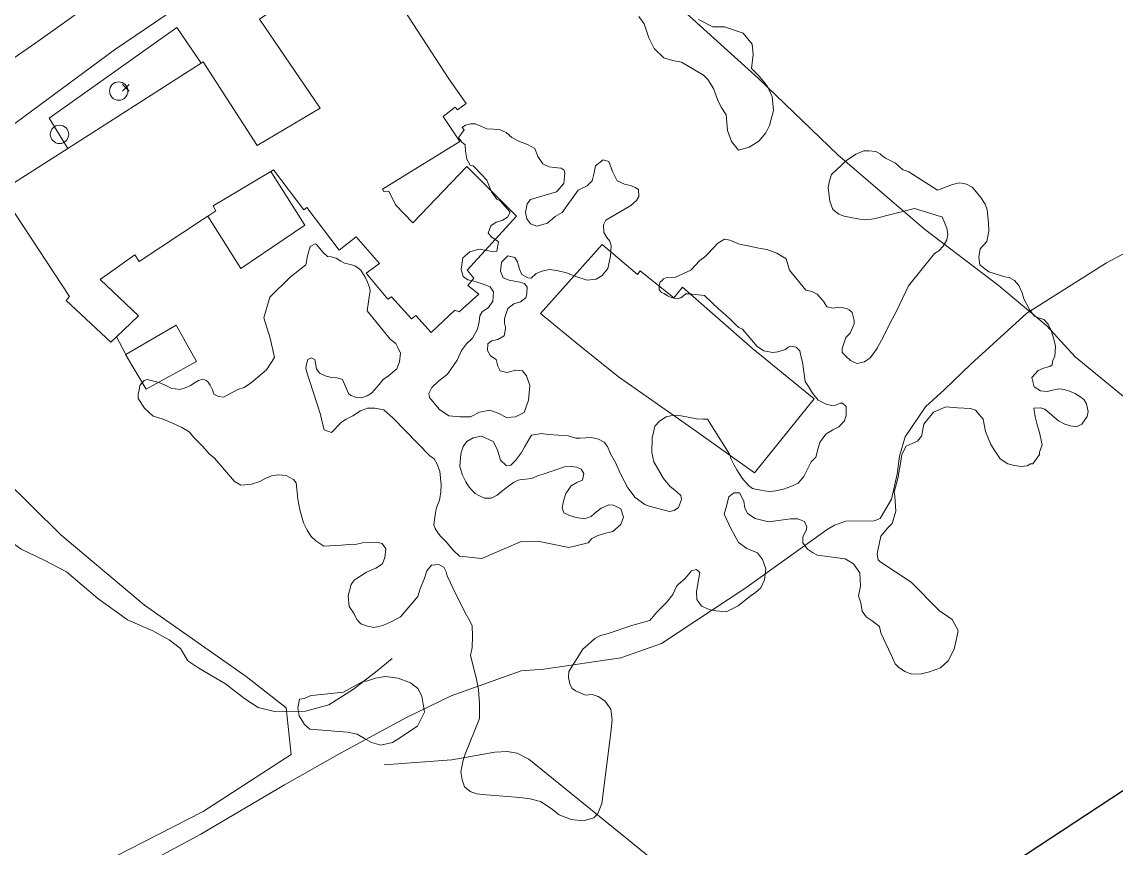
# Model space of a CAD drawing. Header units: metres. Extents: x 4652992 to 4879070, y 2074171 to 2309877.
# Drawn here: x 4653113.2 to 4653204.8, y 2306238.3 to 2306307.5 of the extents above; entities that cross this region are included whole.
import ezdxf

# ---------------------------------------------------------------- set-up
doc = ezdxf.new("R2010")
doc.units = ezdxf.units.M
doc.header["$MEASUREMENT"] = 0
doc.linetypes.add('DGN Style 3', pattern=[92.779933, 66.271381, -26.508552])
doc.layers.get('0').update_dxf_attribs({"color": 4, "lineweight": 0})
for name, color, linetype, lineweight in [('Level 1', 2, 'Continuous', 0), ('Level 18', 5, 'Continuous', 0), ('Level 20', 30, 'DGN Style 3', 0), ('Level 3', 46, 'Continuous', 0), ('Level 30', 5, 'Continuous', 0), ('Level 35', 4, 'Continuous', 0), ('Level 37', 3, 'Continuous', 0), ('Level 40', 1, 'Continuous', 0), ('Level 61', 4, 'Continuous', 0), ('Level 62', 4, 'Continuous', 0), ('Level 63', 3, 'Continuous', 0)]:
    doc.layers.add(name, color=color, linetype=linetype, lineweight=lineweight)
doc.layers.add('Limite', color=38, linetype='Continuous', lineweight=0, plot=False)

# ---------------------------------------------------------------- blocks, each defined once
blk = doc.blocks.new('POSTE')
at = {"color": 0, "linetype": 'ByBlock', "lineweight": -2}
blk.add_circle((0, 0), 0.77, dxfattribs=at)
blk = doc.blocks.new('COTA')
at = {"color": 0, "linetype": 'ByBlock', "lineweight": -2, "ltscale": 10}
for p, q in [((0, 0), (-1.419522, -1.408457)), ((-1.408457, 1.419522), (0, 0)), ((1.419522, 1.408457), (0, 0)), ((0, 0), (1.408457, -1.419522))]:
    blk.add_line(p, q, dxfattribs=at)

msp = doc.modelspace()

# ---------------------------------------------------------------- linework, layer by layer
at = {"layer": 'Level 1'}
msp.add_polyline3d([(4653123.466311, 2306236.908694, 1457.52), (4653128.170473, 2306239.443484, 1457.2), (4653135.181521, 2306243.590273, 1457), (4653139.876284, 2306246.236696, 1456.64), (4653145.33771, 2306249.204531, 1456.46), (4653149.137881, 2306251.037295, 1456.32), (4653155.007082, 2306253.127321, 1455.82), (4653156.916323, 2306253.270327, 1456), (4653163.344485, 2306254.218081, 1455.58), (4653166.774111, 2306255.433474, 1455.56), (4653173.746889, 2306260.050905, 1455.4), (4653180.639895, 2306264.981509, 1454.82), (4653181.243899, 2306265.3501, 1454.78), (4653182.203493, 2306265.66852, 1455), (4653184.574282, 2306265.710512, 1454.78), (4653185.06769, 2306265.912478, 1454.72), (4653186.024721, 2306267.528689, 1454.64), (4653186.497683, 2306269.630129, 1454.6), (4653186.696108, 2306271.126711, 1454.66), (4653187.168093, 2306272.742678, 1454.46), (4653188.86249, 2306275.24988, 1454.24), (4653190.441103, 2306276.682925, 1454.16), (4653192.661074, 2306278.837527, 1454.1), (4653197.36072, 2306283.112124, 1454.04), (4653204.031679, 2306287.321902, 1454), (4653212.556277, 2306291.873476, 1453.24)], dxfattribs=at)
at = {"layer": 'Level 18', "color": 30}
for points in [[(4653221.741491, 2306368.704719, 1457.398463), (4653196.330299, 2306356.425816, 1459.267116), (4653188.910186, 2306352.154004, 1459.859069), (4653177.185008, 2306345.018723, 1460.831969), (4653165.897041, 2306336.315773, 1461.990784), (4653149.540814, 2306325.018289, 1463.071951), (4653135.488106, 2306315.070135, 1463.791126), (4653120.943957, 2306305.179684, 1464.403378), (4653103.802234, 2306292.528214, 1464.984064), (4653089.969008, 2306282.684061, 1465.562463), (4653089.555495, 2306282.395154, 1465.569994), (4653088.526636, 2306281.676327, 1465.620158), (4653079.220101, 2306275.174185, 1465.987376), (4653068.445901, 2306268.241218, 1466.403206), (4653058.387033, 2306262.885614, 1467.015309), (4653044.331654, 2306255.935084, 1467.807565), (4653026.413679, 2306246.851902, 1469.024998), (4653012.559669, 2306239.138479, 1470.019517)], [(4653007.470981, 2306244.099106, 1470.478539), (4653015.677485, 2306248.0959, 1469.833926), (4653028.501662, 2306254.673358, 1468.983564), (4653042.486121, 2306261.690363, 1467.654621), (4653052.541401, 2306267.013124, 1467.157306), (4653066.76687, 2306273.706478, 1466.36509), (4653076.590867, 2306279.735645, 1465.960493), (4653077.879532, 2306280.526523, 1465.946466), (4653079.410236, 2306281.589215, 1465.870817), (4653080.577824, 2306282.399814, 1465.829134), (4653088.847598, 2306288.141111, 1465.407157), (4653114.355603, 2306305.748249, 1464.598762), (4653131.081014, 2306317.720439, 1463.913664), (4653151.385179, 2306331.29366, 1462.760099), (4653166.407198, 2306342.836826, 1461.685609), (4653168.8752, 2306344.733278, 1461.516891), (4653172.549847, 2306347.255631, 1461.132025), (4653175.976795, 2306349.607958, 1460.807691), (4653184.634663, 2306355.170105, 1459.997807), (4653193.38111, 2306360.481414, 1459.300191), (4653203.804524, 2306366.489852, 1458.480408), (4653204.677984, 2306366.988354, 1458.378355)]]:
    msp.add_polyline3d(points, dxfattribs=at)
at = {"layer": 'Level 20', "linetype": 'Continuous'}
msp.add_polyline3d([(4653109.059498, 2306266.896008, 1462.5138), (4653109.458328, 2306266.873747, 1462.5138), (4653110.715096, 2306265.669068, 1462.3138), (4653111.608336, 2306264.453677, 1462.1138), (4653113.131539, 2306263.327738, 1461.5138), (4653115.055324, 2306262.400352, 1461.1138), (4653116.941128, 2306261.444433, 1460.5138), (4653119.54513, 2306259.21153, 1460.1138), (4653122.041391, 2306257.424441, 1459.6138), (4653124.170623, 2306256.489931, 1459.4138), (4653125.529482, 2306255.744943, 1459.2138), (4653126.492611, 2306255.017625, 1458.9138), (4653127.105781, 2306253.98936, 1458.8138), (4653128.007513, 2306253.354104, 1458.5138), (4653130.250675, 2306252.037859, 1457.9138), (4653131.871279, 2306250.790841, 1457.9138), (4653132.991947, 2306250.0681, 1457.8138), (4653134.352969, 2306249.744916, 1457.7138), (4653136.951287, 2306249.768679, 1457.7138), (4653138.889254, 2306250.289016, 1457.5138), (4653140.967099, 2306251.590742, 1457.5138), (4653142.959027, 2306253.147951, 1457.7138), (4653144.210835, 2306254.163354, 1457.7138)], dxfattribs=at)
at = {"layer": 'Level 3'}
msp.add_polyline3d([(4653143.545901, 2306245.252932, 1457.0002), (4653149.213686, 2306245.686281, 1457.0402), (4653152.794314, 2306246.334719, 1457.0202), (4653153.844729, 2306246.38373, 1457.0202), (4653154.671511, 2306246.255312, 1457.0202), (4653155.642885, 2306245.73572, 1457.0402), (4653168.940676, 2306234.968508, 1457.1202), (4653174.067324, 2306231.173708, 1457), (4653179.694553, 2306226.176048, 1456.924055)], dxfattribs=at)
at = {"layer": 'Level 30', "color": 1}
for points in [[(4653111.566549, 2306293.401067, 1467.433), (4653117.058705, 2306296.917002, 1467.433), (4653128.19944, 2306304.049008, 1467.433), (4653128.379397, 2306304.164212, 1467.433), (4653132.913062, 2306297.144895, 1466.733), (4653138.180096, 2306300.2955, 1470.033), (4653133.082721, 2306307.739533, 1469.433), (4653133.44724, 2306307.983576, 1469.445412), (4653136.555787, 2306310.064725, 1469.551259), (4653141.893214, 2306313.63809, 1469.733), (4653148.964366, 2306302.755867, 1469.433), (4653150.402212, 2306300.686933, 1467.133)], [(4653150.402212, 2306300.686933, 1467.133), (4653149.681945, 2306300.132108, 1467.133), (4653149.481778, 2306300.361487, 1467.133), (4653148.487531, 2306299.587438, 1467.133), (4653149.882195, 2306297.498759, 1466.833), (4653143.399856, 2306293.496691, 1466.833), (4653143.497748, 2306293.300645, 1466.833), (4653143.932075, 2306293.324285, 1466.933), (4653144.475314, 2306292.189184, 1466.433), (4653145.924647, 2306290.681706, 1466.433), (4653150.468187, 2306295.41026, 1465.233), (4653154.629538, 2306291.222261, 1463.833), (4653150.484665, 2306286.716724, 1463.833), (4653151.047786, 2306286.037196, 1462.933), (4653150.534101, 2306285.438012, 1462.933), (4653151.460048, 2306284.710603, 1462.933), (4653149.806054, 2306283.208951, 1462.833), (4653149.467876, 2306283.370391, 1462.833), (4653147.473536, 2306281.495865, 1462.833), (4653146.182016, 2306282.911607, 1463.533), (4653145.825262, 2306282.624823, 1463.533), (4653144.158973, 2306284.480572, 1464.233), (4653143.844319, 2306284.268045, 1464.233), (4653142.032232, 2306286.460584, 1466.533), (4653143.135253, 2306287.269332, 1466.433), (4653141.202601, 2306289.511136, 1466.433), (4653139.773604, 2306288.397703, 1466.433), (4653137.050646, 2306291.973558, 1467.033), (4653136.821038, 2306291.772913, 1467.033), (4653134.26597, 2306295.111664, 1467.233), (4653134.032395, 2306294.97273, 1467.228382), (4653129.208294, 2306292.103295, 1467.133), (4653129.451269, 2306291.674975, 1467.133), (4653128.781883, 2306291.241885, 1467.268382), (4653128.462386, 2306291.035172, 1467.333), (4653123.01698, 2306287.434524, 1467.233), (4653122.660815, 2306287.993842, 1467.333), (4653119.760743, 2306285.941556, 1467.233), (4653122.972458, 2306282.896667, 1467.333), (4653121.12062, 2306281.131011, 1467.016093), (4653120.635068, 2306280.668055, 1466.933), (4653116.893901, 2306284.172635, 1467.033), (4653117.187205, 2306284.512477, 1467.233), (4653111.404451, 2306293.297297, 1467.433)], [(4653161.799564, 2306288.866083, 1462.033045), (4653164.751905, 2306286.35795, 1462.033045), (4653164.974712, 2306286.65468, 1461.833045), (4653167.78178, 2306284.38265, 1460.833045), (4653168.522581, 2306285.284532, 1460.333045), (4653174.373804, 2306280.156659, 1460.333045), (4653179.551352, 2306275.918138, 1458.633045), (4653174.562044, 2306269.72421, 1458.233044), (4653169.292046, 2306273.464478, 1460.333045), (4653163.159266, 2306277.785594, 1461.233044), (4653159.903556, 2306280.397707, 1462.133045), (4653156.63518, 2306283.077193, 1462.233044), (4653161.799564, 2306288.866083, 1462.033045)], [(4653127.833734, 2306279.062358, 1465.133), (4653123.61658, 2306276.752674, 1465.133), (4653121.88328, 2306279.643141, 1465.433), (4653121.902351, 2306279.654243, 1465.431651), (4653126.123734, 2306282.111727, 1465.133), (4653127.833734, 2306279.062358, 1465.133)]]:
    msp.add_polyline3d(points, dxfattribs=at)
at = {"layer": 'Level 35', "elevation": 1466.781954, "flags": 128}
msp.add_lwpolyline([(4653128.781883, 2306291.241885), (4653131.545405, 2306286.856901), (4653136.89917, 2306290.495074), (4653134.032395, 2306294.97273)], dxfattribs=at)
at = {"layer": 'Level 37'}
msp.add_line((4653121.12062, 2306281.131011, 1466.136138), (4653121.902351, 2306279.654243, 1465.231605), dxfattribs=at)
for points in [[(4653140.455416, 2306314.804275, 1465.481954), (4653151.910887, 2306323.045444, 1465.081954), (4653157.332414, 2306318.670294, 1465.081954), (4653174.897168, 2306302.766243, 1461.181953), (4653181.536072, 2306296.379013, 1459.481954), (4653188.780227, 2306290.13528, 1458.081954), (4653194.952585, 2306285.451231, 1456.381953), (4653199.034694, 2306282.059714, 1455.881953), (4653201.400007, 2306279.450965, 1456.781954), (4653208.865867, 2306273.329849, 1458.281954), (4653212.931341, 2306269.900289, 1458.581954), (4653223.328663, 2306261.543917, 1458.581954), (4653231.659948, 2306254.319943, 1458.781954), (4653243.399379, 2306244.46811, 1458.281954), (4653256.972347, 2306251.219051, 1457.529578), (4653265.597245, 2306255.555875, 1457.057837), (4653286.790482, 2306264.167829, 1455.987729), (4653272.42518, 2306283.109751, 1455.633687), (4653264.612583, 2306292.783585, 1455.468487)], [(4653111.587794, 2306233.506866, 1459.6899), (4653117.242421, 2306235.649465, 1459.2899), (4653128.382252, 2306241.35776, 1458.2899), (4653135.760782, 2306246.122038, 1458.2899), (4653135.342475, 2306250.048904, 1458.2899), (4653131.990685, 2306252.665506, 1458.8899), (4653123.454442, 2306258.635704, 1460.6899), (4653116.456469, 2306264.541429, 1462.0899), (4653109.270429, 2306271.630216, 1464.6899), (4653108.351632, 2306271.137238, 1464.6899)]]:
    msp.add_polyline3d(points, dxfattribs=at)
at = {"layer": 'Level 40', "color": 3}
for points in [[(4653169.859111, 2306307.705911, 1465.092086), (4653171.072517, 2306307.08965, 1465.092086), (4653172.026119, 2306307.095585, 1465.092086), (4653173.587618, 2306306.554874, 1465.092086), (4653174.362382, 2306305.642304, 1465.092086), (4653174.43088, 2306304.771198, 1465.092086), (4653174.299103, 2306303.605265, 1465.092086), (4653174.935025, 2306302.957849, 1465.092086), (4653175.626971, 2306302.108938, 1465.092086), (4653176.034619, 2306301.267425, 1465.092086), (4653176.141263, 2306300.102922, 1465.092086), (4653175.799088, 2306298.834692, 1465.092086), (4653175.490314, 2306298.22724, 1465.092086), (4653174.925237, 2306297.526444, 1465.092086), (4653174.111616, 2306297.016773, 1465.092086), (4653173.205024, 2306296.763422, 1465.092086), (4653172.632869, 2306297.49386, 1465.092086), (4653172.289014, 2306298.418377, 1465.092086), (4653172.163333, 2306299.729573, 1465.092086), (4653171.765825, 2306300.378495, 1465.092086), (4653171.460106, 2306301.009634, 1465.092086), (4653171.116265, 2306301.934109, 1465.092086), (4653170.64487, 2306302.692644, 1465.092086), (4653170.285499, 2306303.048204, 1465.092086), (4653168.448287, 2306304.12839, 1466.592086), (4653167.71562, 2306304.270299, 1466.592086), (4653166.955014, 2306304.512728, 1466.592086), (4653166.155216, 2306305.285841, 1466.592086), (4653165.711663, 2306306.180162, 1466.592086), (4653165.321667, 2306307.349417, 1466.592086), (4653164.870363, 2306307.959903, 1466.592086)], [(4653150.234546, 2306298.474367, 1466.592086), (4653150.056045, 2306298.652679, 1465.592086), (4653150.353713, 2306298.853725, 1465.592086), (4653150.794919, 2306298.962289, 1465.592086), (4653151.149566, 2306298.958267, 1465.592086), (4653151.629538, 2306298.768276, 1465.592086), (4653152.134577, 2306298.541091, 1465.592086), (4653152.682119, 2306298.532042, 1465.592086), (4653153.192454, 2306298.497862, 1465.592086), (4653153.759773, 2306298.258611, 1465.592086), (4653154.222321, 2306297.813284, 1465.592086), (4653154.870916, 2306297.49361, 1465.592086), (4653155.531656, 2306297.23626, 1465.592086), (4653156.143049, 2306296.891451, 1465.592086), (4653156.401355, 2306296.226966, 1465.592086), (4653156.833565, 2306295.625806, 1465.592086), (4653157.363697, 2306295.361412, 1465.592086), (4653157.774564, 2306295.31416, 1465.592086), (4653158.060878, 2306295.291036, 1465.592086), (4653158.347193, 2306295.267912, 1465.592086), (4653158.603156, 2306295.088968, 1465.592086), (4653158.679145, 2306294.815527, 1465.592086), (4653158.577515, 2306293.962028, 1465.592086), (4653157.958668, 2306293.273399, 1465.592086), (4653155.786636, 2306292.638791, 1464.092086), (4653155.520302, 2306292.269039, 1464.092086), (4653155.380362, 2306291.550684, 1464.092086), (4653155.47025, 2306291.014682, 1464.092086), (4653155.777801, 2306290.598569, 1464.092086), (4653156.321269, 2306290.396047, 1464.092086), (4653157.21174, 2306290.644894, 1464.092086), (4653157.870021, 2306291.198017, 1464.092086), (4653158.454505, 2306291.538551, 1464.092086), (4653159.793496, 2306293.403063, 1465.592086), (4653160.010681, 2306293.522693, 1465.592086), (4653160.544538, 2306293.77502, 1465.592086), (4653160.94698, 2306294.182166, 1465.592086), (4653161.093453, 2306294.768256, 1465.592086), (4653161.226997, 2306295.453867, 1465.592086), (4653161.871685, 2306295.943438, 1465.592086), (4653162.363834, 2306295.815762, 1465.592086), (4653162.654099, 2306294.983376, 1465.592086), (4653163.049924, 2306294.195214, 1465.592086), (4653163.673497, 2306293.912715, 1465.592086), (4653164.171726, 2306293.8162, 1465.592086), (4653164.558329, 2306293.644286, 1465.592086), (4653164.845445, 2306293.459304, 1465.592086), (4653164.86075, 2306292.874205, 1465.592086), (4653164.669425, 2306292.555518, 1465.592086), (4653164.198634, 2306292.129263, 1465.592086), (4653163.578213, 2306291.764333, 1465.592086), (4653162.088427, 2306290.903159, 1463.592086), (4653161.915597, 2306290.514979, 1463.592086), (4653161.918763, 2306289.865651, 1463.592086), (4653162.195331, 2306289.455277, 1463.592086), (4653162.427703, 2306289.150771, 1463.592086), (4653162.542034, 2306288.739387, 1463.592086), (4653162.502588, 2306287.871245, 1463.592086), (4653162.270462, 2306286.845801, 1463.592086), (4653161.799079, 2306286.255946, 1463.592086), (4653161.288792, 2306285.96556, 1463.592086), (4653160.527867, 2306285.88592, 1463.592086), (4653159.671673, 2306286.149111, 1463.592086), (4653158.79643, 2306286.480866, 1463.592086), (4653157.99053, 2306286.669437, 1463.592086), (4653157.391067, 2306286.753139, 1463.592086), (4653156.748985, 2306286.61804, 1463.592086), (4653156.362832, 2306286.465794, 1463.592086), (4653156.256965, 2306286.42143, 1463.592086), (4653155.85942, 2306286.04433, 1463.592086), (4653155.57226, 2306286.067528, 1463.592086), (4653155.077884, 2306286.357932, 1463.592086), (4653154.869883, 2306286.787475, 1463.592086), (4653154.698417, 2306287.404558, 1463.592086), (4653154.478241, 2306287.771581, 1463.592086), (4653153.890969, 2306287.917794, 1463.592086), (4653153.363201, 2306287.371311, 1463.592086), (4653153.285607, 2306286.640297, 1463.592086), (4653153.500475, 2306286.079674, 1463.592086), (4653154.013115, 2306285.883042, 1463.592086), (4653154.450334, 2306285.798334, 1463.592086), (4653154.887554, 2306285.713625, 1463.592086), (4653155.287456, 2306285.60371, 1463.592086), (4653155.519816, 2306285.299192, 1463.592086), (4653155.478763, 2306284.755705, 1463.592086), (4653155.405695, 2306284.380608, 1463.592086), (4653154.951773, 2306284.046861, 1463.592086), (4653154.403375, 2306283.893608, 1463.592086), (4653153.906042, 2306283.503393, 1463.592086), (4653153.610618, 2306282.652358, 1463.592086), (4653153.600007, 2306282.26515, 1463.592086), (4653153.695265, 2306281.922306, 1463.592086), (4653153.702138, 2306281.791219, 1463.592086), (4653153.586439, 2306281.197296, 1463.592086), (4653153.044905, 2306280.912952, 1463.592086), (4653152.533818, 2306280.784904, 1463.592086), (4653152.229166, 2306280.551979, 1463.592086), (4653152.182012, 2306279.977206, 1463.592086), (4653152.452475, 2306279.535525, 1463.592086), (4653152.909542, 2306279.219884, 1463.592086), (4653153.061956, 2306278.671313, 1463.592086), (4653153.24482, 2306278.279039, 1463.592086), (4653153.800893, 2306278.138852, 1463.592086), (4653154.548877, 2306278.318322, 1463.592086), (4653155.123221, 2306278.271916, 1463.592086), (4653155.462249, 2306277.849381, 1463.592086), (4653155.728208, 2306277.051715, 1463.592086), (4653155.615654, 2306275.808326, 1463.592086), (4653155.252456, 2306274.775696, 1463.592086), (4653154.536472, 2306274.427809, 1463.592086), (4653153.781597, 2306274.379434, 1463.592086), (4653153.131033, 2306274.700146, 1463.592086), (4653152.374598, 2306274.976489, 1463.592086), (4653151.532906, 2306274.815172, 1463.592086), (4653150.773511, 2306274.410816, 1463.592086), (4653149.868577, 2306274.423962, 1463.592086), (4653148.944594, 2306274.505683, 1463.592086), (4653148.174437, 2306275.044219, 1463.592086), (4653147.722686, 2306275.553494, 1463.592086), (4653147.333401, 2306276.050661, 1463.592086), (4653147.269385, 2306276.387475, 1463.592086), (4653147.529079, 2306276.888647, 1463.592086), (4653148.08203, 2306277.397874, 1463.592086), (4653148.846724, 2306277.995829, 1463.592086), (4653149.658576, 2306279.168563, 1463.592086), (4653150.010392, 2306279.976266, 1463.592086), (4653150.444498, 2306280.540942, 1463.592086), (4653150.922792, 2306280.999735, 1463.592086), (4653151.362201, 2306281.758011, 1463.592086), (4653151.483996, 2306282.383187, 1463.592086), (4653151.550202, 2306282.889375, 1463.592086), (4653151.742109, 2306283.209015, 1463.592086), (4653152.270675, 2306283.593178, 1463.592086), (4653152.630127, 2306284.10742, 1463.592086), (4653152.688674, 2306284.907021, 1463.592086), (4653152.41213, 2306285.317414, 1463.592086), (4653151.837034, 2306285.526149, 1463.592086), (4653151.080652, 2306285.802443, 1463.592086), (4653150.549751, 2306285.905303, 1463.592086), (4653150.149078, 2306286.177554, 1463.592086), (4653149.971542, 2306286.76338, 1463.592086), (4653150.129098, 2306287.738393, 1463.592086), (4653150.713238, 2306288.241514, 1463.592086), (4653151.473352, 2306288.483486, 1463.592086), (4653152.160393, 2306288.350381, 1463.592086), (4653152.660061, 2306288.253576, 1463.592086), (4653152.959392, 2306288.292894, 1463.592086), (4653153.111624, 2306289.074306, 1463.592086), (4653152.541845, 2306289.476615, 1463.592086), (4653152.25313, 2306289.824472, 1463.592086), (4653152.468604, 2306290.43144, 1463.592086), (4653152.916421, 2306290.733909, 1463.592086), (4653153.427478, 2306290.86195, 1463.592086), (4653153.875294, 2306291.164418, 1463.592086), (4653154.085455, 2306291.577796, 1463.592086), (4653153.241878, 2306292.512358, 1464.592086), (4653152.979469, 2306292.660357, 1464.592086), (4653152.515458, 2306293.268449, 1464.592086), (4653152.124417, 2306294.251048, 1464.592086), (4653151.72356, 2306294.68496, 1464.592086), (4653150.993235, 2306295.458443, 1466.092086), (4653150.744318, 2306295.506663, 1466.092086), (4653150.455889, 2306296.014964, 1466.092086), (4653150.359439, 2306296.679967, 1466.092086), (4653150.332062, 2306297.202321, 1466.092086), (4653150.026211, 2306297.455463, 1466.092086), (4653149.794724, 2306297.758828, 1466.092086), (4653149.781813, 2306297.858276, 1466.092086), (4653150.234546, 2306298.474367, 1466.592086)], [(4653132.437545, 2306277.305169, 1468.616802), (4653133.307796, 2306278.056393, 1468.116802), (4653133.68526, 2306278.368254, 1466.616802), (4653134.34959, 2306279.387087, 1466.616802), (4653133.983302, 2306281.000076, 1466.616802), (4653133.457887, 2306282.715585, 1466.616802), (4653133.974004, 2306284.444406, 1466.616802), (4653135.662975, 2306286.125239, 1466.616802), (4653136.975581, 2306287.161809, 1466.616802), (4653137.029459, 2306287.438232, 1466.616802), (4653137.123745, 2306287.921971, 1466.616802), (4653137.347684, 2306288.703302, 1466.616802), (4653137.746767, 2306288.912838, 1466.616802), (4653137.878115, 2306288.851533, 1466.616802), (4653138.023781, 2306288.679883, 1466.616802), (4653138.398472, 2306288.212858, 1466.616802), (4653138.79337, 2306287.849488, 1466.616802), (4653139.110793, 2306287.823846, 1466.616802), (4653139.518313, 2306287.709033, 1466.616802), (4653139.898896, 2306287.456007, 1466.616802), (4653140.223907, 2306287.285464, 1466.616802), (4653140.707207, 2306287.191826, 1466.616802), (4653141.142518, 2306287.03577, 1466.616802), (4653141.578683, 2306286.700257, 1466.616802), (4653141.933191, 2306286.129557, 1466.616802), (4653142.135294, 2306285.695957, 1466.616802), (4653142.302876, 2306285.269043, 1466.616802), (4653142.359305, 2306285.007099, 1466.616802), (4653142.11266, 2306283.304414, 1465.116802), (4653144.031863, 2306280.922034, 1464.116802), (4653144.50429, 2306280.57856, 1464.116802), (4653144.686011, 2306280.21943, 1464.116802), (4653144.916758, 2306279.742825, 1464.116802), (4653144.816249, 2306279.042471, 1464.116802), (4653144.590658, 2306278.438332, 1464.116802), (4653143.901108, 2306277.852106, 1464.116802), (4653143.445625, 2306277.544451, 1464.116802), (4653143.115222, 2306277.140574, 1464.116802), (4653142.736651, 2306276.674043, 1464.116802), (4653142.467928, 2306276.402181, 1464.116802), (4653142.102015, 2306276.185144, 1464.116802), (4653141.673562, 2306276.016218, 1464.116802), (4653141.209602, 2306276.034136, 1464.116802), (4653140.73803, 2306276.197502, 1464.116802), (4653140.55717, 2306276.376519, 1464.116802), (4653140.05551, 2306277.55961, 1465.616802), (4653139.612799, 2306277.681309, 1465.616802), (4653139.115282, 2306277.705887, 1465.616802), (4653138.672573, 2306277.827586, 1465.616802), (4653138.111806, 2306278.079903, 1465.616802), (4653137.86135, 2306278.451658, 1465.616802), (4653137.726405, 2306279.23199, 1465.616802), (4653137.428738, 2306279.361495, 1465.616802), (4653137.153005, 2306279.235358, 1465.616802), (4653137.037495, 2306278.82678, 1465.616802), (4653136.976792, 2306278.515321, 1465.616802), (4653137.012213, 2306278.328889, 1465.616802), (4653138.195018, 2306274.607012, 1464.616802), (4653138.3082, 2306274.081535, 1464.616802), (4653138.519354, 2306273.321261, 1464.616802), (4653139.122331, 2306273.096509, 1464.616802), (4653139.390867, 2306273.368182, 1464.616802), (4653139.672911, 2306273.709173, 1464.616802), (4653139.976071, 2306273.974135, 1464.616802), (4653140.348478, 2306274.225678, 1464.616802), (4653140.907516, 2306274.51299, 1464.616802), (4653141.562816, 2306274.925516, 1464.616802), (4653142.142968, 2306275.1368, 1464.616802), (4653142.758601, 2306275.161373, 1464.616802), (4653143.520345, 2306275.013763, 1464.616802), (4653144.299235, 2306274.316072, 1463.616802), (4653147.362472, 2306271.144384, 1461.616802), (4653147.711107, 2306270.896198, 1461.616802), (4653147.984275, 2306270.445882, 1461.616802), (4653148.188757, 2306269.828245, 1461.616802), (4653148.305076, 2306268.758048, 1461.616802), (4653148.287332, 2306268.111211, 1461.616802), (4653148.158474, 2306267.449776, 1461.616802), (4653148.000752, 2306267.010692, 1461.616802), (4653147.904935, 2306266.704117, 1461.616802), (4653147.843896, 2306266.390801, 1461.616802), (4653147.722683, 2306265.58336, 1461.616802), (4653147.68199, 2306265.374481, 1461.616802), (4653147.801623, 2306265.062273, 1461.616802), (4653148.018808, 2306264.695031, 1461.616802), (4653148.256341, 2306264.432228, 1461.616802), (4653148.738191, 2306263.941433, 1461.616802), (4653149.325249, 2306263.249603, 1461.616802), (4653149.841887, 2306262.752059, 1461.616802), (4653151.71962, 2306262.553966, 1462.616802), (4653155.004416, 2306263.966019, 1464.116802), (4653156.416728, 2306264.016295, 1464.116802), (4653159.009043, 2306263.477904, 1464.116802), (4653160.608733, 2306263.85316, 1462.116802), (4653160.933318, 2306264.223485, 1462.116802), (4653161.376598, 2306264.4625, 1462.116802), (4653161.986878, 2306264.633048, 1462.116802), (4653162.673442, 2306264.824915, 1462.116802), (4653163.365016, 2306265.412932, 1462.116802), (4653163.59122, 2306266.018927, 1462.116802), (4653163.365609, 2306266.712474, 1462.116802), (4653162.73914, 2306267.014383, 1462.116802), (4653162.350063, 2306267.053681, 1462.116802), (4653161.719468, 2306266.77877, 1462.116802), (4653161.166036, 2306266.3445, 1462.116802), (4653160.86178, 2306266.078548, 1462.116802), (4653160.279486, 2306265.866478, 1462.116802), (4653159.514885, 2306266.014652, 1462.116802), (4653159.007119, 2306266.185257, 1462.116802), (4653158.575639, 2306266.377179, 1462.116802), (4653158.441642, 2306266.800261, 1462.116802), (4653158.550046, 2306267.35687, 1462.116802), (4653158.748284, 2306268.00437, 1462.116802), (4653159.196572, 2306268.639509, 1462.116802), (4653159.681369, 2306268.906566, 1462.116802), (4653160.152616, 2306269.104048, 1462.116802), (4653160.261014, 2306269.660644, 1462.116802), (4653160.043957, 2306270.027605, 1462.116802), (4653159.681991, 2306270.206047, 1462.116802), (4653159.223419, 2306270.25881, 1462.116802), (4653158.640263, 2306270.227416, 1462.116802), (4653156.841383, 2306269.60621, 1462.616802), (4653156.460248, 2306269.499699, 1462.616802), (4653155.871617, 2306269.253027, 1462.616802), (4653155.393068, 2306269.201467, 1462.616802), (4653155.060202, 2306269.15775, 1462.616802), (4653154.762064, 2306269.107303, 1462.616802), (4653154.367386, 2306268.931267, 1462.616802), (4653153.731356, 2306268.44126, 1462.616802), (4653153.35109, 2306268.154207, 1462.616802), (4653153.005552, 2306267.860423, 1462.616802), (4653152.486373, 2306267.600289, 1462.616802), (4653151.945138, 2306267.596952, 1462.616802), (4653151.451307, 2306267.836952, 1462.616802), (4653151.159072, 2306268.001808, 1462.616802), (4653150.859197, 2306268.312443, 1462.616802), (4653150.594052, 2306268.616346, 1462.616802), (4653150.377178, 2306268.983042, 1462.616802), (4653150.089983, 2306269.543733, 1462.616802), (4653149.871378, 2306270.271497, 1462.616802), (4653149.970353, 2306271.334517, 1462.616802), (4653150.161699, 2306271.946751, 1462.616802), (4653150.458092, 2306272.358262, 1462.616802), (4653150.984028, 2306272.653144, 1462.616802), (4653151.69801, 2306272.80337, 1462.616802), (4653152.657692, 2306272.364895, 1462.616802), (4653153.021989, 2306271.64499, 1462.616802), (4653153.28975, 2306270.799492, 1462.616802), (4653153.770908, 2306270.309443, 1462.616802), (4653154.14527, 2306270.381192, 1462.616802), (4653154.545842, 2306270.772523, 1462.616802), (4653155.035309, 2306271.435212, 1462.616802), (4653155.31051, 2306271.922979, 1462.616802), (4653155.695788, 2306272.605848, 1462.616802), (4653155.860907, 2306272.898505, 1462.616802), (4653156.585179, 2306273.005819, 1461.616802), (4653156.696293, 2306273.020413, 1461.616802), (4653156.870182, 2306272.986717, 1461.616802), (4653157.329073, 2306272.93392, 1461.616802), (4653158.934761, 2306272.839526, 1461.616802), (4653159.581987, 2306272.64186, 1461.616802), (4653159.943329, 2306272.644091, 1461.616802), (4653160.415785, 2306272.660915, 1461.616802), (4653160.888243, 2306272.677739, 1461.616802), (4653161.479477, 2306272.563173, 1461.616802), (4653161.967259, 2306272.288029, 1461.616802), (4653162.226033, 2306271.948885, 1461.616802), (4653162.500133, 2306271.317767, 1461.616802), (4653162.899792, 2306270.590063, 1461.616802), (4653163.32834, 2306269.639997, 1461.616802), (4653163.931676, 2306268.475417, 1461.616802), (4653164.568031, 2306267.665693, 1461.616802), (4653165.356187, 2306267.079434, 1461.616802), (4653165.725212, 2306266.935667, 1461.616802), (4653167.443899, 2306266.494225, 1461.616802), (4653167.81882, 2306266.56608, 1461.616802), (4653168.192851, 2306266.818745, 1461.616802), (4653168.432759, 2306267.494799, 1461.616802), (4653168.389422, 2306267.82834, 1461.616802), (4653168.082287, 2306268.104619, 1461.616802), (4653167.461243, 2306268.62236, 1461.616802), (4653166.936878, 2306269.265869, 1461.616802), (4653166.13146, 2306270.642944, 1461.616802), (4653165.960794, 2306271.434651, 1461.616802), (4653165.989368, 2306272.693492, 1461.616802), (4653166.050374, 2306273.006793, 1461.616802), (4653166.207166, 2306273.626654, 1461.616802), (4653166.580295, 2306274.060094, 1461.616802), (4653167.155318, 2306274.418288, 1461.616802), (4653167.759229, 2306274.554139, 1461.616802), (4653168.224913, 2306274.536153, 1461.616802), (4653168.711821, 2306274.441807, 1461.616802), (4653169.129172, 2306274.360939, 1461.616802), (4653169.685641, 2306274.253115, 1461.616802), (4653170.255667, 2306274.214912, 1461.616802), (4653170.617017, 2306274.217143, 1461.616802), (4653172.449551, 2306271.293664, 1460.116802), (4653172.583974, 2306270.869376, 1460.116802), (4653172.822965, 2306270.424823, 1460.116802), (4653173.061958, 2306269.980267, 1460.116802), (4653173.504195, 2306269.279099, 1460.116802), (4653174.036525, 2306268.669081, 1460.116802), (4653174.385988, 2306268.420338, 1460.116802), (4653174.76941, 2306268.346039, 1460.116802), (4653175.117977, 2306268.278495, 1460.116802), (4653175.361974, 2306268.231214, 1460.116802), (4653175.821903, 2306268.178294, 1460.116802), (4653176.337065, 2306268.223288, 1460.116802), (4653176.977171, 2306268.352684, 1460.116802), (4653177.602794, 2306268.593503, 1460.116802), (4653178.200351, 2306268.875964, 1460.116802), (4653178.671157, 2306269.436417, 1460.116802), (4653179.308402, 2306270.63783, 1461.116802), (4653179.675006, 2306271.036767, 1461.116802), (4653179.893798, 2306271.789707, 1461.116802), (4653180.023536, 2306272.270687, 1461.116802), (4653180.223788, 2306272.557246, 1461.116802), (4653180.520775, 2306272.969664, 1461.116802), (4653181.096211, 2306273.328127, 1461.116802), (4653181.616498, 2306273.588823, 1461.116802), (4653182.073047, 2306274.078771, 1461.116802), (4653182.237584, 2306274.552996, 1461.116802), (4653182.233964, 2306275.2767, 1461.116802), (4653181.926586, 2306275.553156, 1461.116802), (4653181.71097, 2306275.558783, 1461.116802), (4653181.357034, 2306275.410461, 1461.116802), (4653181.023439, 2306275.366647, 1461.116802), (4653180.542938, 2306275.495897, 1461.116802), (4653179.880727, 2306275.804953, 1461.116802), (4653179.418768, 2306276.400554, 1461.116802), (4653179.061229, 2306276.975919, 1461.116802), (4653178.780985, 2306277.391708, 1461.116802), (4653178.563941, 2306279.004359, 1463.116802), (4653178.464794, 2306279.420053, 1463.116802), (4653178.351228, 2306279.946671, 1463.116802), (4653178.051516, 2306280.257044, 1463.116802), (4653177.600364, 2306280.344453, 1463.116802), (4653177.365095, 2306280.245861, 1463.116802), (4653177.151006, 2306280.071078, 1463.116802), (4653176.500184, 2306279.872779, 1463.116802), (4653176.056691, 2306279.81453, 1463.116802), (4653175.327912, 2306279.95573, 1463.116802), (4653174.785284, 2306280.313168, 1463.116802), (4653173.534907, 2306281.768944, 1464.116802), (4653173.236536, 2306281.898733, 1464.116802), (4653172.993077, 2306282.125856, 1464.116802), (4653172.540813, 2306282.573384, 1464.116802), (4653172.116452, 2306282.979514, 1464.116802), (4653171.560238, 2306283.447177, 1464.116802), (4653170.361098, 2306284.594367, 1463.116802), (4653169.058862, 2306284.725646, 1461.616802), (4653168.808645, 2306284.738003, 1461.616802), (4653168.635649, 2306284.590921, 1461.616802), (4653168.379544, 2306284.3877, 1461.616802), (4653168.074217, 2306284.302374, 1461.616802), (4653167.796001, 2306284.356276, 1461.616802), (4653167.524563, 2306284.444984, 1461.616802), (4653167.259903, 2306284.568498, 1461.616802), (4653166.974023, 2306284.768363, 1461.616802), (4653166.77214, 2306284.843595, 1461.616802), (4653166.562592, 2306285.06479, 1461.616802), (4653166.55404, 2306285.391522, 1461.616802), (4653166.581152, 2306285.530747, 1461.616802), (4653166.656596, 2306285.732846, 1461.616802), (4653166.781259, 2306285.817052, 1461.616802), (4653166.919478, 2306285.97087, 1461.616802), (4653167.196802, 2306286.097738, 1461.616802), (4653167.926223, 2306286.137019, 1461.616802), (4653169.227347, 2306286.724197, 1463.116802), (4653169.966849, 2306287.508316, 1463.616802), (4653170.387947, 2306287.822894, 1463.616802), (4653170.656823, 2306288.094932, 1463.616802), (4653171.476962, 2306288.980452, 1463.616802), (4653172.043517, 2306289.30286, 1463.616802), (4653172.494308, 2306289.215531, 1463.616802), (4653172.827556, 2306289.078945, 1463.616802), (4653173.292755, 2306288.880783, 1463.616802), (4653174.124992, 2306288.719558, 1463.616802), (4653174.922556, 2306288.56505, 1463.616802), (4653175.581415, 2306288.437412, 1463.616802), (4653176.421313, 2306288.130646, 1463.616802), (4653177.192758, 2306287.657069, 1463.616802), (4653177.471638, 2306286.712819, 1463.116802), (4653178.85273, 2306285.024198, 1460.116802), (4653178.992145, 2306284.997189, 1460.116802), (4653179.340684, 2306284.929666, 1460.116802), (4653179.801478, 2306284.695604, 1460.116802), (4653180.067635, 2306284.390655, 1460.116802), (4653180.361856, 2306284.044069, 1460.116802), (4653180.607645, 2306283.634468, 1460.116802), (4653181.130461, 2306283.533181, 1460.116802), (4653181.541019, 2306283.598435, 1460.116802), (4653181.826644, 2306283.579299, 1460.116802), (4653182.244899, 2306283.498269, 1460.116802), (4653182.475302, 2306283.381235, 1460.116802), (4653182.720192, 2306283.152798, 1460.116802), (4653182.883608, 2306282.505759, 1460.116802), (4653182.899001, 2306282.213184, 1460.116802), (4653182.568566, 2306281.44462, 1460.116802), (4653182.208249, 2306281.080034, 1460.116802), (4653181.882728, 2306280.152558, 1461.116802), (4653181.891317, 2306279.825562, 1461.116802), (4653182.219933, 2306279.47271, 1461.116802), (4653182.590136, 2306279.147947, 1461.116802), (4653183.119902, 2306278.900714, 1461.116802), (4653183.759055, 2306279.02992, 1461.116802), (4653184.223272, 2306279.37376, 1461.116802), (4653184.506682, 2306279.716481, 1461.116802), (4653184.810429, 2306280.163704, 1461.116802), (4653185.375427, 2306281.210967, 1461.116802), (4653185.671482, 2306281.804262, 1461.116802), (4653186.077821, 2306282.593069, 1461.116802), (4653186.415456, 2306283.214446, 1461.116802), (4653187.454553, 2306285.398788, 1461.116802), (4653189.625596, 2306288.104345, 1459.116802), (4653189.994122, 2306288.322945, 1459.116802), (4653190.361731, 2306288.722964, 1459.116802), (4653190.645016, 2306289.248061, 1459.116802), (4653190.733384, 2306289.702169, 1459.116802), (4653190.654026, 2306290.225013, 1459.116802), (4653190.258694, 2306291.171535, 1459.116802), (4653189.916448, 2306291.274078, 1459.116802), (4653189.678916, 2306291.356338, 1459.116802), (4653187.957387, 2306291.879643, 1461.116802), (4653184.538909, 2306291.016346, 1462.616802), (4653184.351741, 2306290.980473, 1462.616802), (4653183.727544, 2306290.921062, 1462.616802), (4653183.206629, 2306291.021971, 1462.616802), (4653182.616259, 2306291.136334, 1462.616802), (4653182.060619, 2306291.243969, 1462.616802), (4653181.622693, 2306291.400931, 1462.616802), (4653181.121178, 2306291.7866, 1462.616802), (4653180.860954, 2306292.486171, 1462.616802), (4653180.723407, 2306293.630805, 1462.616802), (4653180.83165, 2306294.186859, 1462.616802), (4653181.009345, 2306294.729456, 1462.616802), (4653182.287014, 2306295.924496, 1462.616802), (4653182.660436, 2306296.17673, 1462.616802), (4653183.033857, 2306296.428964, 1462.616802), (4653183.698619, 2306296.69689, 1462.616802), (4653184.135631, 2306296.720429, 1462.616802), (4653184.698022, 2306296.647558, 1462.616802), (4653185.059724, 2306296.469309, 1462.616802), (4653185.213065, 2306296.331418, 1462.616802), (4653185.526513, 2306296.090389, 1462.616802), (4653186.34734, 2306295.678954, 1462.616802), (4653186.960717, 2306295.127384, 1462.616802), (4653187.162318, 2306295.05227, 1462.616802), (4653187.468101, 2306294.956976, 1462.616802), (4653189.882792, 2306293.422237, 1461.116802), (4653191.136066, 2306293.883142, 1458.616802), (4653191.366047, 2306293.947412, 1458.616802), (4653191.742546, 2306294.019573, 1458.616802), (4653192.301412, 2306293.91132, 1458.616802), (4653192.763214, 2306293.676779, 1458.616802), (4653193.121151, 2306293.280994, 1458.616802), (4653193.500415, 2306292.80853, 1458.616802), (4653193.859278, 2306292.231197, 1458.616802), (4653194.022166, 2306291.764367, 1458.616802), (4653194.139288, 2306290.689749, 1458.616802), (4653194.184707, 2306289.991747, 1458.616802), (4653194.014663, 2306289.117832, 1458.616802), (4653193.737063, 2306288.808862, 1458.616802), (4653193.459461, 2306288.499891, 1458.616802), (4653193.323422, 2306287.800748, 1458.616802), (4653193.417373, 2306287.165872, 1458.616802), (4653193.82386, 2306286.833201, 1458.616802), (4653194.174091, 2306286.583978, 1458.616802), (4653195.514549, 2306286.156145, 1458.116802), (4653195.864113, 2306286.088428, 1458.116802), (4653196.326279, 2306285.85369, 1458.116802), (4653196.677695, 2306285.422594, 1458.116802), (4653196.960126, 2306284.823349, 1458.116802), (4653197.116343, 2306284.321154, 1458.116802), (4653197.617179, 2306283.352865, 1458.116802), (4653197.989951, 2306282.845012, 1458.116802), (4653198.325913, 2306282.707321, 1458.116802), (4653198.773555, 2306282.584298, 1458.116802), (4653199.131793, 2306282.188167, 1458.116802), (4653199.392894, 2306281.665637, 1458.116802), (4653199.634507, 2306280.856448, 1458.116802), (4653199.748973, 2306280.326014, 1458.116802), (4653199.690505, 2306279.466035, 1458.116802), (4653199.524376, 2306279.171477, 1458.116802), (4653199.481778, 2306278.791479, 1459.616802), (4653199.273405, 2306278.650714, 1459.616802), (4653198.7375, 2306278.500951, 1459.616802), (4653198.299452, 2306278.296002, 1459.616802), (4653197.786694, 2306277.707028, 1459.616802), (4653197.964807, 2306276.947972, 1459.616802), (4653198.510283, 2306276.588696, 1459.616802), (4653199.047119, 2306276.557143, 1459.616802), (4653199.49968, 2306276.650601, 1459.616802), (4653200.0288, 2306276.765455, 1459.616802), (4653200.48908, 2306276.712507, 1459.616802), (4653200.998754, 2306276.541306, 1459.616802), (4653201.431872, 2306276.348709, 1459.616802), (4653201.886292, 2306276.079528, 1459.616802), (4653202.166294, 2306275.84414, 1459.616802), (4653202.356155, 2306275.51753, 1459.616802), (4653202.484897, 2306274.876704, 1459.616802), (4653202.403405, 2306274.457749, 1459.616802), (4653201.953621, 2306273.820317, 1459.616802), (4653201.50877, 2306273.580446, 1459.616802), (4653201.020387, 2306273.67507, 1459.616802), (4653200.538796, 2306273.804607, 1459.616802), (4653200.014605, 2306274.087313, 1459.616802), (4653198.86652, 2306275.070554, 1459.616802), (4653198.524474, 2306275.173053, 1459.616802), (4653197.939166, 2306275.141541, 1459.616802), (4653197.955382, 2306274.98309, 1460.616802), (4653198.062651, 2306274.41966, 1460.616802), (4653198.204754, 2306273.849477, 1460.616802), (4653198.43872, 2306273.008251, 1460.616802), (4653198.652341, 2306272.062426, 1460.616802), (4653198.425758, 2306271.455129, 1460.616802), (4653198.426682, 2306271.27406, 1460.616802), (4653197.856528, 2306270.48008, 1460.616802), (4653197.675573, 2306270.478964, 1460.616802), (4653197.391038, 2306270.317026, 1460.616802), (4653196.876226, 2306270.272063, 1460.616802), (4653196.312095, 2306270.345192, 1460.616802), (4653195.76153, 2306270.488048, 1460.616802), (4653195.119112, 2306270.901949, 1460.616802), (4653194.670296, 2306271.567758, 1460.616802), (4653194.34047, 2306272.101975, 1460.616802), (4653193.903392, 2306273.199626, 1460.616802), (4653193.703368, 2306274.215156, 1460.616802), (4653193.059138, 2306274.991152, 1460.616802), (4653192.647928, 2306275.107001, 1460.616802), (4653191.540982, 2306275.176768, 1460.616802), (4653190.580155, 2306275.254401, 1460.616802), (4653189.552407, 2306274.802358, 1460.616802), (4653188.721403, 2306273.811842, 1459.616802), (4653188.605911, 2306273.218328, 1459.616802), (4653188.600031, 2306273.002093, 1459.616802), (4653188.524386, 2306272.799374, 1459.616802), (4653188.191887, 2306272.392818, 1459.616802), (4653187.753825, 2306272.187862, 1459.616802), (4653187.239203, 2306271.96151, 1459.616802), (4653186.88723, 2306271.268884, 1459.616802), (4653186.745466, 2306270.354372, 1459.616802), (4653186.602787, 2306269.621179, 1459.616802), (4653186.610494, 2306269.474764, 1459.616802), (4653186.25497, 2306268.09875, 1461.116802), (4653186.298377, 2306267.76496, 1461.116802), (4653186.381139, 2306266.519704, 1461.116802), (4653186.073317, 2306265.494733, 1461.116802), (4653185.713488, 2306265.130609, 1461.116802), (4653185.139842, 2306264.410218, 1461.116802), (4653184.874507, 2306263.232368, 1461.116802), (4653184.813485, 2306262.918797, 1461.116802), (4653184.899387, 2306262.432129, 1461.116802), (4653185.053092, 2306262.293876, 1461.116802), (4653187.666667, 2306260.571965, 1462.116802), (4653190.056132, 2306258.149029, 1463.616802), (4653190.375964, 2306257.942937, 1463.616802), (4653191.106179, 2306257.441147, 1463.616802), (4653191.609842, 2306256.514898, 1463.616802), (4653191.474742, 2306255.820519, 1463.616802), (4653191.27118, 2306254.95926, 1463.616802), (4653190.75635, 2306253.978174, 1463.616802), (4653190.135637, 2306253.377892, 1463.616802), (4653189.208591, 2306253.053154, 1463.616802), (4653188.530195, 2306252.8964, 1463.616802), (4653187.733323, 2306252.870698, 1463.616802), (4653187.129243, 2306253.095865, 1463.616802), (4653186.621562, 2306253.446466, 1463.616802), (4653186.315242, 2306253.722009, 1463.616802), (4653185.992695, 2306254.469072, 1463.616802), (4653185.117867, 2306256.31544, 1461.116802), (4653185.003931, 2306256.843734, 1461.116802), (4653184.410342, 2306257.320352, 1461.116802), (4653183.900846, 2306257.672197, 1461.116802), (4653183.557714, 2306258.136428, 1461.116802), (4653183.442879, 2306258.84567, 1461.116802), (4653183.266113, 2306259.422281, 1461.116802), (4653183.347481, 2306259.840392, 1461.116802), (4653183.422068, 2306260.223659, 1461.116802), (4653183.356149, 2306261.350467, 1460.616802), (4653182.851273, 2306262.09958, 1460.616802), (4653182.139212, 2306262.527023, 1460.616802), (4653179.836998, 2306262.832669, 1460.616802), (4653179.411309, 2306263.059888, 1460.616802), (4653178.992407, 2306263.321973, 1460.616802), (4653178.592965, 2306263.869733, 1460.616802), (4653178.604733, 2306264.301621, 1460.616802), (4653178.638664, 2306264.475949, 1460.616802), (4653178.866216, 2306264.9022, 1460.616802), (4653178.927291, 2306265.215987, 1460.616802), (4653178.723277, 2306265.653504, 1460.616802), (4653178.186314, 2306265.866099, 1460.616802), (4653177.573803, 2306265.876253, 1460.616802), (4653175.716815, 2306265.621047, 1460.616802), (4653175.166287, 2306265.763911, 1460.616802), (4653174.61576, 2306265.906775, 1460.616802), (4653173.973418, 2306266.32069, 1460.616802), (4653173.741376, 2306266.799811, 1460.616802), (4653173.669023, 2306267.356523, 1460.616802), (4653173.296762, 2306268.043706, 1460.616802), (4653172.83038, 2306268.061723, 1460.616802), (4653172.400621, 2306267.710853, 1460.616802), (4653172.140914, 2306266.748159, 1460.616802), (4653172.01106, 2306266.266807, 1460.616802), (4653172.568542, 2306265.067842, 1460.116802), (4653172.807542, 2306264.623256, 1460.116802), (4653173.208142, 2306263.893904, 1460.116802), (4653173.907085, 2306263.396386, 1460.116802), (4653174.814281, 2306263.039543, 1460.116802), (4653175.207206, 2306262.456494, 1460.116802), (4653175.489666, 2306261.677602, 1460.116802), (4653175.382796, 2306260.756906, 1460.116802), (4653175.072667, 2306260.092842, 1460.116802), (4653174.635788, 2306259.706798, 1460.116802), (4653174.177633, 2306259.397293, 1460.116802), (4653173.185708, 2306258.575682, 1460.116802), (4653172.185192, 2306258.081613, 1460.116802), (4653171.335008, 2306258.173966, 1460.116802), (4653170.742419, 2306258.288813, 1460.116802), (4653170.107287, 2306258.556743, 1460.116802), (4653169.707585, 2306259.104924, 1460.116802), (4653169.697219, 2306259.794897, 1460.116802), (4653169.96804, 2306261.371781, 1460.116802), (4653169.695082, 2306261.641927, 1460.116802), (4653169.270894, 2306261.506887, 1460.116802), (4653168.709954, 2306260.855231, 1460.116802), (4653168.18977, 2306260.412921, 1460.116802), (4653168.051232, 2306260.258729, 1460.116802), (4653167.712621, 2306259.522536, 1461.616802), (4653167.187663, 2306258.865533, 1461.616802), (4653166.336991, 2306258.018734, 1461.616802), (4653165.777242, 2306257.368464, 1461.616802), (4653164.373275, 2306256.966926, 1462.116802), (4653162.224254, 2306256.247849, 1464.116802), (4653161.657118, 2306256.10576, 1464.116802), (4653161.173683, 2306255.839441, 1464.116802), (4653160.608299, 2306255.336992, 1464.116802), (4653160.173907, 2306254.95316, 1464.116802), (4653159.012052, 2306253.076007, 1462.616802), (4653158.986724, 2306252.575779, 1462.616802), (4653159.093553, 2306252.013852, 1462.616802), (4653159.275741, 2306251.653803, 1462.616802), (4653159.561248, 2306251.454136, 1462.616802), (4653160.393322, 2306251.095664, 1461.116802), (4653160.949367, 2306251.168685, 1461.116802), (4653161.457917, 2306250.997792, 1461.116802), (4653162.00216, 2306250.639179, 1461.116802), (4653162.513366, 2306249.925363, 1461.116802), (4653162.628995, 2306249.035091, 1461.116802), (4653162.529872, 2306247.969469, 1461.116802), (4653162.435765, 2306247.30064, 1461.116802), (4653161.772801, 2306242.028721, 1463.116802), (4653161.430103, 2306241.193656, 1463.116802), (4653161.105942, 2306240.823775, 1463.116802), (4653160.226424, 2306240.561554, 1463.116802), (4653159.206314, 2306240.687193, 1463.116802), (4653158.198866, 2306241.062799, 1463.116802), (4653157.509699, 2306241.593062, 1463.116802), (4653156.619052, 2306242.19844, 1463.116802), (4653155.758101, 2306242.401402, 1463.116802), (4653154.88362, 2306242.534868, 1463.116802), (4653151.761623, 2306242.779502, 1463.116802), (4653151.268944, 2306242.838953, 1463.116802), (4653150.727155, 2306243.016103, 1463.116802), (4653150.267452, 2306243.429752, 1463.116802), (4653150.056605, 2306244.011511, 1463.116802), (4653149.970186, 2306244.67732, 1463.116802), (4653150.159691, 2306245.650216, 1463.116802), (4653150.330624, 2306246.15795, 1463.116802), (4653151.525267, 2306249.140856, 1464.116802), (4653151.51244, 2306250.367488, 1464.116802), (4653151.423543, 2306251.572844, 1464.116802), (4653151.252688, 2306252.542047, 1464.116802), (4653150.768077, 2306254.421357, 1462.616802), (4653150.896752, 2306255.081941, 1462.616802), (4653150.940682, 2306256.047584, 1462.616802), (4653150.894836, 2306256.922378, 1462.616802), (4653150.719449, 2306257.317164, 1462.616802), (4653150.285674, 2306258.05066, 1462.616802), (4653149.851035, 2306258.964709, 1462.616802), (4653149.535868, 2306259.566968, 1462.616802), (4653148.816085, 2306261.089305, 1461.616802), (4653148.738008, 2306261.429602, 1461.616802), (4653148.527599, 2306261.831675, 1461.616802), (4653148.102604, 2306262.05856, 1461.616802), (4653147.512233, 2306261.992334, 1461.616802), (4653147.097488, 2306261.530777, 1461.616802), (4653146.905845, 2306260.917588, 1461.616802), (4653146.548821, 2306260.01128, 1461.616802), (4653146.350392, 2306259.363266, 1461.616802), (4653144.899007, 2306257.673356, 1463.116802), (4653144.172809, 2306257.273317, 1463.116802), (4653143.425443, 2306256.949485, 1463.116802), (4653142.670448, 2306256.771344, 1463.116802), (4653142.149893, 2306256.872242, 1463.116802), (4653141.580239, 2306257.090815, 1463.116802), (4653141.252654, 2306257.442734, 1463.116802), (4653141.021555, 2306257.92016, 1463.116802), (4653140.602545, 2306258.542163, 1463.116802), (4653140.522086, 2306259.423012, 1463.116802), (4653140.781029, 2306260.382276, 1463.116802), (4653141.029002, 2306260.730781, 1463.116802), (4653142.059025, 2306261.396379, 1463.116802), (4653142.847842, 2306261.748212, 1463.116802), (4653143.38697, 2306262.112385, 1463.116802), (4653143.599375, 2306262.648032, 1463.116802), (4653143.66534, 2306263.356259, 1463.116802), (4653143.358066, 2306263.812364, 1463.116802), (4653142.913704, 2306263.934535, 1463.116802), (4653141.725586, 2306263.874846, 1464.616802), (4653141.234912, 2306263.754111, 1464.616802), (4653140.584613, 2306263.736257, 1464.616802), (4653139.962188, 2306263.677029, 1464.616802), (4653138.472948, 2306263.593515, 1466.116802), (4653137.80804, 2306264.045427, 1466.116802), (4653137.412802, 2306264.409179, 1466.116802), (4653137.08582, 2306264.939167, 1466.116802), (4653136.772321, 2306265.538324, 1466.116802), (4653136.484092, 2306266.635079, 1466.116802), (4653136.300364, 2306267.532105, 1466.116802), (4653136.263272, 2306268.077676, 1466.116802), (4653136.169715, 2306268.885429, 1466.116802), (4653135.940502, 2306269.181091, 1466.116802), (4653135.324505, 2306269.515819, 1466.116802), (4653134.654586, 2306269.573865, 1466.116802), (4653134.095901, 2306269.466789, 1466.116802), (4653133.627383, 2306269.270456, 1466.116802), (4653133.110833, 2306269.011648, 1466.116802), (4653132.421536, 2306268.786318, 1466.116802), (4653131.545169, 2306268.704917, 1466.116802), (4653130.991544, 2306268.991669, 1466.116802), (4653129.340555, 2306270.957719, 1467.116802), (4653128.876941, 2306271.334274, 1467.116802), (4653128.35023, 2306271.938085, 1467.116802), (4653127.6645, 2306272.644384, 1467.116802), (4653127.193329, 2306273.165747, 1467.116802), (4653126.585009, 2306273.534498, 1467.116802), (4653125.762978, 2306273.908825, 1467.116802), (4653124.934221, 2306274.248617, 1467.116802), (4653124.18876, 2306274.464755, 1467.116802), (4653123.461838, 2306275.143179, 1467.116802), (4653122.941069, 2306275.960829, 1467.116802), (4653122.946139, 2306276.354046, 1467.116802), (4653123.006736, 2306276.664829, 1467.116802), (4653123.080798, 2306277.044673, 1467.116802), (4653123.451025, 2306277.47463, 1467.116802), (4653123.678199, 2306277.538115, 1467.116802), (4653124.126645, 2306277.451214, 1467.116802), (4653124.706345, 2306277.303043, 1467.116802), (4653125.265849, 2306277.051277, 1467.116802), (4653125.68737, 2306276.826249, 1467.116802), (4653126.418526, 2306276.720399, 1467.116802), (4653126.948603, 2306276.868532, 1467.116802), (4653127.306196, 2306277.050088, 1467.116802), (4653127.71175, 2306277.294023, 1467.116802), (4653127.993617, 2306277.454417, 1467.116802), (4653128.337746, 2306277.566911, 1467.116802), (4653128.641483, 2306277.472217, 1467.116802), (4653128.793771, 2306277.335199, 1467.116802), (4653128.96036, 2306277.087902, 1467.116802), (4653129.169016, 2306276.689107, 1467.116802), (4653129.274183, 2306276.310365, 1467.116802), (4653129.667951, 2306276.12655, 1467.116802), (4653130.088648, 2306276.080863, 1467.116802), (4653131.284827, 2306276.706111, 1468.616802), (4653131.820467, 2306276.888378, 1468.616802), (4653132.437545, 2306277.305169, 1468.616802)], [(4653141.70664, 2306252.212168, 1462), (4653142.135408, 2306252.305237, 1462), (4653142.823362, 2306252.524247, 1462), (4653143.613345, 2306252.664753, 1462), (4653144.698397, 2306252.513157, 1462), (4653145.739355, 2306252.1352, 1462), (4653146.351549, 2306251.66417, 1462), (4653146.693534, 2306251.010602, 1462), (4653146.903231, 2306249.677928, 1462), (4653146.321515, 2306248.498646, 1462), (4653145.443309, 2306247.905395, 1462), (4653144.902872, 2306247.540316, 1462), (4653144.238349, 2306247.14056, 1462), (4653143.256699, 2306246.919739, 1462), (4653142.476316, 2306247.129749, 1462), (4653141.8986, 2306247.476662, 1462), (4653141.26436, 2306247.834531, 1462), (4653140.472961, 2306247.987945, 1462), (4653137.310922, 2306248.257257, 1460.5), (4653136.856328, 2306248.639664, 1460.5), (4653136.411396, 2306249.373332, 1460.5), (4653136.306363, 2306250.041105, 1460.5), (4653136.450029, 2306250.778374, 1460.5), (4653136.868674, 2306250.814932, 1460.5), (4653137.388172, 2306251.067359, 1460.5), (4653137.750168, 2306251.114898, 1460.5), (4653140.1393, 2306251.366419, 1461.5), (4653141.70664, 2306252.212168, 1462)]]:
    msp.add_polyline3d(points, dxfattribs=at)
at = {"layer": 'Level 62', "elevation": 1464.913834, "flags": 128}
msp.add_lwpolyline([(4653117.0586, 2306296.917172), (4653115.480903, 2306299.454438), (4653126.180165, 2306307.045998), (4653128.199328, 2306304.049174)], dxfattribs=at)
at = {"layer": 'Limite', "color": 5, "linetype": 'Continuous', "lineweight": 30}
msp.add_polyline3d([(4653226.387757, 2306256.882236, 1457.654538), (4653131.23221, 2306194.306448, 1461.893074), (4653087.828786, 2306165.763649, 1468.284127), (4653059.32899, 2306193.54613, 1461.602514), (4653039.950481, 2306212.436854, 1463.971359), (4653017.004531, 2306234.805475, 1470.15394), (4653002.247691, 2306249.190948, 1473.027207), (4653001.763098, 2306253.433231, 1472.982434), (4652999.297606, 2306256.925692, 1471.995787), (4652992.183033, 2306263.51768, 1466.619275), (4653031.805853, 2306310.885374, 1469.146009), (4653047.081061, 2306329.71201, 1464.144209), (4653039.852169, 2306333.538465, 1461.824239), (4653044.690161, 2306344.890347, 1461.600453), (4653057.045782, 2306352.090425, 1461.839279), (4653068.35618, 2306361.415115, 1462.121624), (4653082.195925, 2306372.973579, 1461.665719), (4653087.605695, 2306378.116372, 1462.057702), (4653088.889095, 2306379.126343, 1462.130046), (4653093.489963, 2306382.747026, 1461.693937)], dxfattribs=at)

# ---------------------------------------------------------------- block references
at = {"layer": 'Level 61', "zscale": 0.1}
for p in [(4653121.305528, 2306301.71893, 1465.022838), (4653116.349739, 2306298.090996, 1465.122839)]:
    msp.add_blockref('POSTE', p, dxfattribs=at)
at = {"layer": 'Level 63', "xscale": 0.2, "yscale": 0.2, "zscale": 0.1}
msp.add_blockref('COTA', (4653121.904302, 2306301.981235, 1464.913834), dxfattribs=at)

doc.saveas('drawing.dxf')
